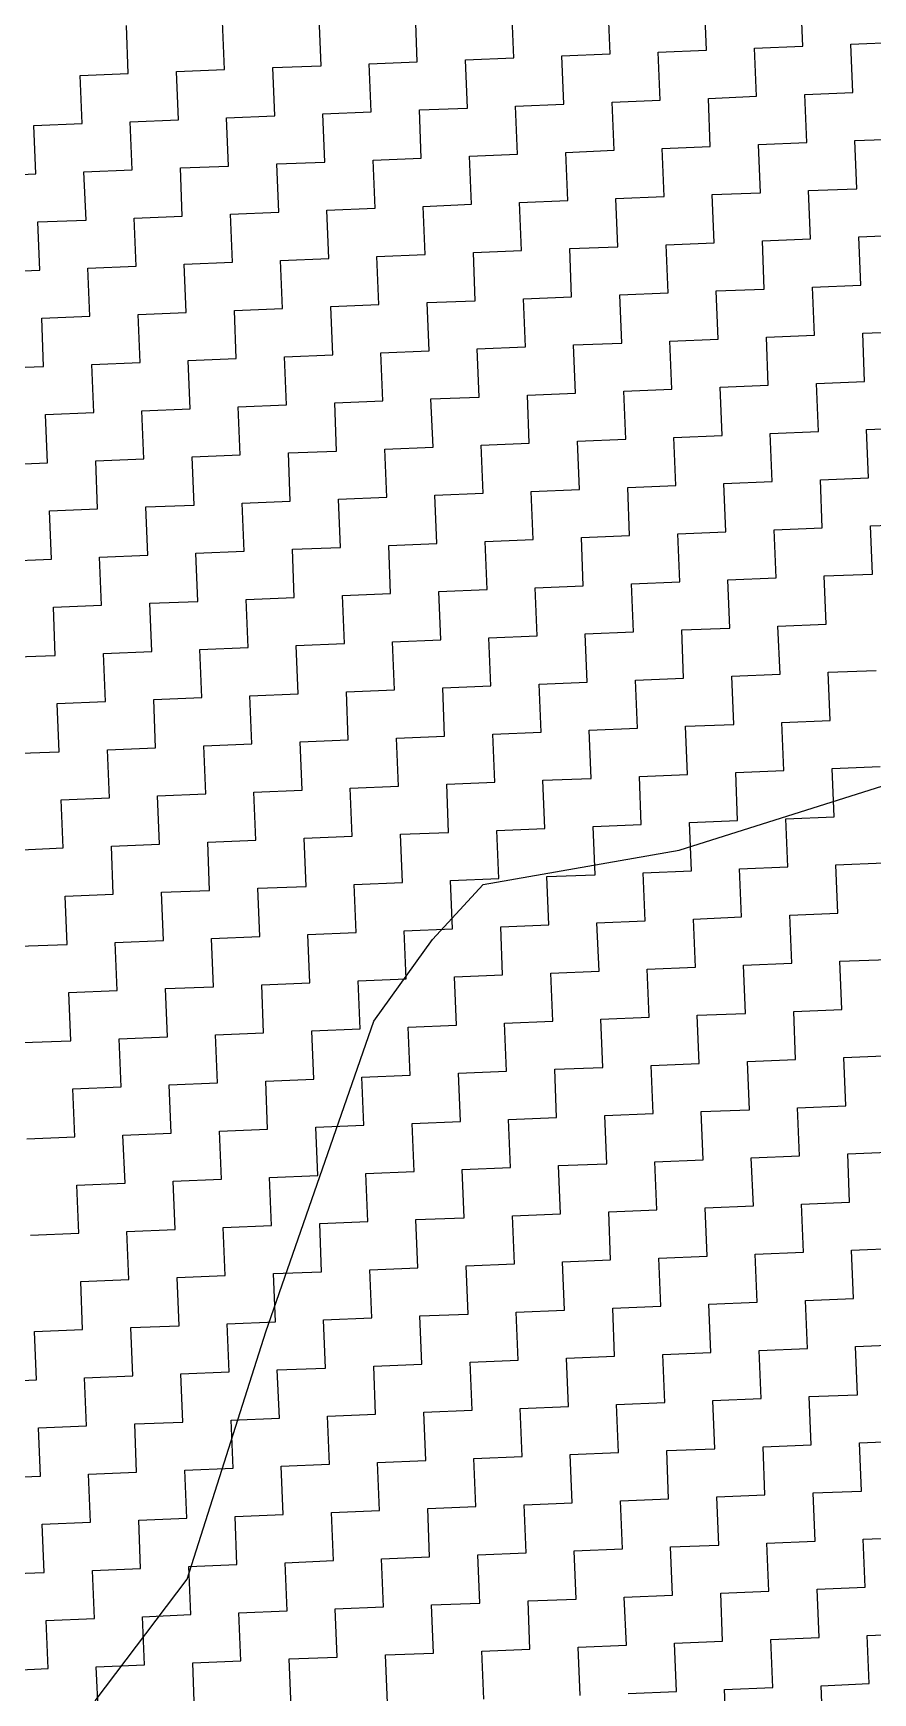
# Model space of a CAD drawing. Header units: metres. Extents: x 281802 to 284768, y 2076477 to 2081449.
# Drawn here: x 281997.9 to 282072.8, y 2076977 to 2077125.1 of the extents above; entities that cross this region are included whole.
import ezdxf

# ---------------------------------------------------------------- set-up
doc = ezdxf.new("R2010")
doc.units = ezdxf.units.M
doc.layers.add('LINE_WATER', color=4, linetype='Continuous')
doc.layers.add('POLY_HATCH', color=12, linetype='Continuous')

msp = doc.modelspace()

# ---------------------------------------------------------------- linework, layer by layer
at = {"layer": 'LINE_WATER'}
for p, q in [((282055.51, 2077052.22), (282073.68, 2077057.94)), ((282038.03, 2077049.14), (282055.51, 2077052.22)), ((282033.5, 2077044.23), (282038.03, 2077049.14)), ((282028.27, 2077036.93), (282033.5, 2077044.23)), ((282018.62, 2077009.22), (282028.27, 2077036.93)), ((282011.63, 2076987.13), (282018.62, 2077009.22)), ((282003.4, 2076976.29), (282011.63, 2076987.13))]:
    msp.add_line(p, q, dxfattribs=at)
at = {"layer": 'POLY_HATCH', "linetype": 'Continuous'}
for p, q in [((282040.75, 2077122.92), (282040.58, 2077127.22)), ((282049.35, 2077123.27), (282049.17, 2077127.56)), ((282057.94, 2077123.61), (282057.77, 2077127.91)), ((282066.54, 2077123.96), (282066.37, 2077128.26)), ((282006.36, 2077121.52), (282006.19, 2077125.82)), ((282014.96, 2077121.87), (282014.78, 2077126.17)), ((282023.56, 2077122.22), (282023.38, 2077126.52)), ((282032.15, 2077122.57), (282031.98, 2077126.87)), ((282070.84, 2077124.14), (282075.14, 2077124.31)), ((282071.01, 2077119.84), (282070.84, 2077124.14)), ((282036.45, 2077122.74), (282040.75, 2077122.92)), ((282036.63, 2077118.44), (282036.45, 2077122.74)), ((282045.05, 2077123.09), (282049.35, 2077123.27)), ((282045.22, 2077118.79), (282045.05, 2077123.09)), ((282053.65, 2077123.44), (282057.94, 2077123.61)), ((282053.82, 2077119.14), (282053.65, 2077123.44)), ((282062.24, 2077123.79), (282066.54, 2077123.96)), ((282062.42, 2077119.49), (282062.24, 2077123.79)), ((282002.06, 2077121.35), (282006.36, 2077121.52)), ((282002.24, 2077117.05), (282002.06, 2077121.35)), ((282010.66, 2077121.7), (282014.96, 2077121.87)), ((282010.83, 2077117.4), (282010.66, 2077121.7)), ((282019.26, 2077122.05), (282023.56, 2077122.22)), ((282019.43, 2077117.75), (282019.26, 2077122.05)), ((282027.85, 2077122.39), (282032.15, 2077122.57)), ((282028.03, 2077118.1), (282027.85, 2077122.39)), ((282066.72, 2077119.66), (282071.01, 2077119.84)), ((282066.89, 2077115.36), (282066.72, 2077119.66)), ((282032.33, 2077118.27), (282036.63, 2077118.44)), ((282032.5, 2077113.97), (282032.33, 2077118.27)), ((282040.92, 2077118.62), (282045.22, 2077118.79)), ((282041.1, 2077114.32), (282040.92, 2077118.62)), ((282049.52, 2077118.97), (282053.82, 2077119.14)), ((282049.7, 2077114.67), (282049.52, 2077118.97)), ((282058.12, 2077119.31), (282062.42, 2077119.49)), ((282058.29, 2077115.02), (282058.12, 2077119.31)), ((281997.94, 2077116.88), (282002.24, 2077117.05)), ((281998.11, 2077112.58), (281997.94, 2077116.88)), ((282006.54, 2077117.22), (282010.83, 2077117.4)), ((282006.71, 2077112.93), (282006.54, 2077117.22)), ((282015.13, 2077117.57), (282019.43, 2077117.75)), ((282015.31, 2077113.27), (282015.13, 2077117.57)), ((282023.73, 2077117.92), (282028.03, 2077118.1)), ((282023.9, 2077113.62), (282023.73, 2077117.92)), ((282062.59, 2077115.19), (282066.89, 2077115.36)), ((282071.19, 2077115.54), (282075.49, 2077115.71)), ((282071.36, 2077111.24), (282071.19, 2077115.54)), ((282028.2, 2077113.8), (282032.5, 2077113.97)), ((282028.38, 2077109.5), (282028.2, 2077113.8)), ((282036.8, 2077114.15), (282041.1, 2077114.32)), ((282036.97, 2077109.85), (282036.8, 2077114.15)), ((282045.4, 2077114.49), (282049.7, 2077114.67)), ((282045.57, 2077110.2), (282045.4, 2077114.49)), ((282053.99, 2077114.84), (282058.29, 2077115.02)), ((282054.17, 2077110.54), (282053.99, 2077114.84)), ((282062.77, 2077110.89), (282062.59, 2077115.19)), ((281993.81, 2077112.4), (281998.11, 2077112.58)), ((282002.41, 2077112.75), (282006.71, 2077112.93)), ((282002.59, 2077108.45), (282002.41, 2077112.75)), ((282011.01, 2077113.1), (282015.31, 2077113.27)), ((282011.18, 2077108.8), (282011.01, 2077113.1)), ((282019.61, 2077113.45), (282023.9, 2077113.62)), ((282019.78, 2077109.15), (282019.61, 2077113.45)), ((282058.47, 2077110.72), (282062.77, 2077110.89)), ((282067.06, 2077111.07), (282071.36, 2077111.24)), ((282067.24, 2077106.77), (282067.06, 2077111.07)), ((282024.08, 2077109.32), (282028.38, 2077109.5)), ((282024.25, 2077105.03), (282024.08, 2077109.32)), ((282032.68, 2077109.67), (282036.97, 2077109.85)), ((282032.85, 2077105.37), (282032.68, 2077109.67)), ((282041.27, 2077110.02), (282045.57, 2077110.2)), ((282041.45, 2077105.72), (282041.27, 2077110.02)), ((282049.87, 2077110.37), (282054.17, 2077110.54)), ((282050.04, 2077106.07), (282049.87, 2077110.37)), ((282058.64, 2077106.42), (282058.47, 2077110.72)), ((281998.29, 2077108.28), (282002.59, 2077108.45)), ((281998.46, 2077103.98), (281998.29, 2077108.28)), ((282006.88, 2077108.63), (282011.18, 2077108.8)), ((282007.06, 2077104.33), (282006.88, 2077108.63)), ((282015.48, 2077108.98), (282019.78, 2077109.15)), ((282015.66, 2077104.68), (282015.48, 2077108.98)), ((282054.34, 2077106.24), (282058.64, 2077106.42)), ((282062.94, 2077106.59), (282067.24, 2077106.77)), ((282063.11, 2077102.29), (282062.94, 2077106.59)), ((282071.54, 2077106.94), (282075.84, 2077107.12)), ((282071.71, 2077102.64), (282071.54, 2077106.94)), ((282019.95, 2077104.85), (282024.25, 2077105.03)), ((282020.13, 2077100.55), (282019.95, 2077104.85)), ((282028.55, 2077105.2), (282032.85, 2077105.37)), ((282028.73, 2077100.9), (282028.55, 2077105.2)), ((282037.15, 2077105.55), (282041.45, 2077105.72)), ((282037.32, 2077101.25), (282037.15, 2077105.55)), ((282045.75, 2077105.9), (282050.04, 2077106.07)), ((282045.92, 2077101.6), (282045.75, 2077105.9)), ((282054.52, 2077101.95), (282054.34, 2077106.24)), ((281994.16, 2077103.81), (281998.46, 2077103.98)), ((282002.76, 2077104.15), (282007.06, 2077104.33)), ((282002.93, 2077099.86), (282002.76, 2077104.15)), ((282011.36, 2077104.5), (282015.66, 2077104.68)), ((282011.53, 2077100.2), (282011.36, 2077104.5)), ((282050.22, 2077101.77), (282054.52, 2077101.95)), ((282058.82, 2077102.12), (282063.11, 2077102.29)), ((282058.99, 2077097.82), (282058.82, 2077102.12)), ((282067.41, 2077102.47), (282071.71, 2077102.64)), ((282067.59, 2077098.17), (282067.41, 2077102.47)), ((282015.83, 2077100.38), (282020.13, 2077100.55)), ((282024.43, 2077100.73), (282028.73, 2077100.9)), ((282024.6, 2077096.43), (282024.43, 2077100.73)), ((282033.02, 2077101.08), (282037.32, 2077101.25)), ((282033.2, 2077096.78), (282033.02, 2077101.08)), ((282041.62, 2077101.42), (282045.92, 2077101.6)), ((282041.8, 2077097.13), (282041.62, 2077101.42)), ((282050.39, 2077097.47), (282050.22, 2077101.77)), ((281998.64, 2077099.68), (282002.93, 2077099.86)), ((281998.81, 2077095.38), (281998.64, 2077099.68)), ((282007.23, 2077100.03), (282011.53, 2077100.2)), ((282007.41, 2077095.73), (282007.23, 2077100.03)), ((282016, 2077096.08), (282015.83, 2077100.38)), ((282046.09, 2077097.3), (282050.39, 2077097.47)), ((282054.69, 2077097.65), (282058.99, 2077097.82)), ((282054.87, 2077093.35), (282054.69, 2077097.65)), ((282063.29, 2077098), (282067.59, 2077098.17)), ((282063.46, 2077093.7), (282063.29, 2077098)), ((282071.89, 2077098.34), (282076.18, 2077098.52)), ((282072.06, 2077094.05), (282071.89, 2077098.34)), ((282011.71, 2077095.91), (282016, 2077096.08)), ((282020.3, 2077096.25), (282024.6, 2077096.43)), ((282020.48, 2077091.96), (282020.3, 2077096.25)), ((282028.9, 2077096.6), (282033.2, 2077096.78)), ((282029.07, 2077092.3), (282028.9, 2077096.6)), ((282037.5, 2077096.95), (282041.8, 2077097.13)), ((282037.67, 2077092.65), (282037.5, 2077096.95)), ((282046.27, 2077093), (282046.09, 2077097.3)), ((281994.51, 2077095.21), (281998.81, 2077095.38)), ((282003.11, 2077095.56), (282007.41, 2077095.73)), ((282003.28, 2077091.26), (282003.11, 2077095.56)), ((282011.88, 2077091.61), (282011.71, 2077095.91)), ((282041.97, 2077092.83), (282046.27, 2077093)), ((282050.57, 2077093.17), (282054.87, 2077093.35)), ((282050.74, 2077088.88), (282050.57, 2077093.17)), ((282059.16, 2077093.52), (282063.46, 2077093.7)), ((282059.34, 2077089.22), (282059.16, 2077093.52)), ((282067.76, 2077093.87), (282072.06, 2077094.05)), ((282067.94, 2077089.57), (282067.76, 2077093.87)), ((282007.58, 2077091.43), (282011.88, 2077091.61)), ((282016.18, 2077091.78), (282020.48, 2077091.96)), ((282016.35, 2077087.48), (282016.18, 2077091.78)), ((282024.78, 2077092.13), (282029.07, 2077092.3)), ((282024.95, 2077087.83), (282024.78, 2077092.13)), ((282033.37, 2077092.48), (282037.67, 2077092.65)), ((282033.55, 2077088.18), (282033.37, 2077092.48)), ((282042.14, 2077088.53), (282041.97, 2077092.83)), ((281998.98, 2077091.08), (282003.28, 2077091.26)), ((281999.16, 2077086.79), (281998.98, 2077091.08)), ((282007.75, 2077087.13), (282007.58, 2077091.43)), ((282046.44, 2077088.7), (282050.74, 2077088.88)), ((282046.62, 2077084.4), (282046.44, 2077088.7)), ((282055.04, 2077089.05), (282059.34, 2077089.22)), ((282055.21, 2077084.75), (282055.04, 2077089.05)), ((282063.64, 2077089.4), (282067.94, 2077089.57)), ((282063.81, 2077085.1), (282063.64, 2077089.4)), ((282072.23, 2077089.75), (282076.53, 2077089.92)), ((282072.41, 2077085.45), (282072.23, 2077089.75)), ((282003.46, 2077086.96), (282007.75, 2077087.13)), ((282012.05, 2077087.31), (282016.35, 2077087.48)), ((282012.23, 2077083.01), (282012.05, 2077087.31)), ((282020.65, 2077087.66), (282024.95, 2077087.83)), ((282020.82, 2077083.36), (282020.65, 2077087.66)), ((282029.25, 2077088.01), (282033.55, 2077088.18)), ((282029.42, 2077083.71), (282029.25, 2077088.01)), ((282037.85, 2077088.35), (282042.14, 2077088.53)), ((282038.02, 2077084.06), (282037.85, 2077088.35)), ((281994.86, 2077086.61), (281999.16, 2077086.79)), ((282003.63, 2077082.66), (282003.46, 2077086.96)), ((282042.32, 2077084.23), (282046.62, 2077084.4)), ((282042.49, 2077079.93), (282042.32, 2077084.23)), ((282050.92, 2077084.58), (282055.21, 2077084.75)), ((282051.09, 2077080.28), (282050.92, 2077084.58)), ((282059.51, 2077084.93), (282063.81, 2077085.1)), ((282059.69, 2077080.63), (282059.51, 2077084.93)), ((282068.11, 2077085.27), (282072.41, 2077085.45)), ((282068.28, 2077080.98), (282068.11, 2077085.27)), ((281999.33, 2077082.49), (282003.63, 2077082.66)), ((282007.93, 2077082.84), (282012.23, 2077083.01)), ((282008.1, 2077078.54), (282007.93, 2077082.84)), ((282016.53, 2077083.18), (282020.82, 2077083.36)), ((282016.7, 2077078.89), (282016.53, 2077083.18)), ((282025.12, 2077083.53), (282029.42, 2077083.71)), ((282025.3, 2077079.23), (282025.12, 2077083.53)), ((282033.72, 2077083.88), (282038.02, 2077084.06)), ((282033.89, 2077079.58), (282033.72, 2077083.88)), ((281999.51, 2077078.19), (281999.33, 2077082.49)), ((282072.58, 2077081.15), (282076.88, 2077081.32)), ((282072.76, 2077076.85), (282072.58, 2077081.15)), ((282038.19, 2077079.76), (282042.49, 2077079.93)), ((282038.37, 2077075.46), (282038.19, 2077079.76)), ((282046.79, 2077080.1), (282051.09, 2077080.28)), ((282046.96, 2077075.81), (282046.79, 2077080.1)), ((282055.39, 2077080.45), (282059.69, 2077080.63)), ((282055.56, 2077076.15), (282055.39, 2077080.45)), ((282063.99, 2077080.8), (282068.28, 2077080.98)), ((282064.16, 2077076.5), (282063.99, 2077080.8)), ((281995.21, 2077078.01), (281999.51, 2077078.19)), ((282003.8, 2077078.36), (282008.1, 2077078.54)), ((282003.98, 2077074.06), (282003.8, 2077078.36)), ((282012.4, 2077078.71), (282016.7, 2077078.89)), ((282012.58, 2077074.41), (282012.4, 2077078.71)), ((282021, 2077079.06), (282025.3, 2077079.23)), ((282021.17, 2077074.76), (282021, 2077079.06)), ((282029.6, 2077079.41), (282033.89, 2077079.58)), ((282029.77, 2077075.11), (282029.6, 2077079.41)), ((282068.46, 2077076.68), (282072.76, 2077076.85)), ((282034.07, 2077075.28), (282038.37, 2077075.46)), ((282034.24, 2077070.99), (282034.07, 2077075.28)), ((282042.67, 2077075.63), (282046.96, 2077075.81)), ((282042.84, 2077071.33), (282042.67, 2077075.63)), ((282051.26, 2077075.98), (282055.56, 2077076.15)), ((282051.44, 2077071.68), (282051.26, 2077075.98)), ((282059.86, 2077076.33), (282064.16, 2077076.5)), ((282060.03, 2077072.03), (282059.86, 2077076.33)), ((282068.63, 2077072.38), (282068.46, 2077076.68)), ((281999.68, 2077073.89), (282003.98, 2077074.06)), ((281999.85, 2077069.59), (281999.68, 2077073.89)), ((282008.28, 2077074.24), (282012.58, 2077074.41)), ((282008.45, 2077069.94), (282008.28, 2077074.24)), ((282016.87, 2077074.59), (282021.17, 2077074.76)), ((282017.05, 2077070.29), (282016.87, 2077074.59)), ((282025.47, 2077074.94), (282029.77, 2077075.11)), ((282025.65, 2077070.64), (282025.47, 2077074.94)), ((282064.33, 2077072.2), (282068.63, 2077072.38)), ((282029.94, 2077070.81), (282034.24, 2077070.99)), ((282030.12, 2077066.51), (282029.94, 2077070.81)), ((282038.54, 2077071.16), (282042.84, 2077071.33)), ((282038.72, 2077066.86), (282038.54, 2077071.16)), ((282047.14, 2077071.51), (282051.44, 2077071.68)), ((282047.31, 2077067.21), (282047.14, 2077071.51)), ((282055.74, 2077071.86), (282060.03, 2077072.03)), ((282055.91, 2077067.56), (282055.74, 2077071.86)), ((282064.51, 2077067.91), (282064.33, 2077072.2)), ((281995.56, 2077069.42), (281999.85, 2077069.59)), ((282004.15, 2077069.77), (282008.45, 2077069.94)), ((282004.33, 2077065.47), (282004.15, 2077069.77)), ((282012.75, 2077070.11), (282017.05, 2077070.29)), ((282012.92, 2077065.82), (282012.75, 2077070.11)), ((282021.35, 2077070.46), (282025.65, 2077070.64)), ((282021.52, 2077066.16), (282021.35, 2077070.46)), ((282060.21, 2077067.73), (282064.51, 2077067.91)), ((282068.81, 2077068.08), (282073.1, 2077068.25)), ((282068.98, 2077063.78), (282068.81, 2077068.08)), ((282025.82, 2077066.34), (282030.12, 2077066.51)), ((282025.99, 2077062.04), (282025.82, 2077066.34)), ((282034.42, 2077066.69), (282038.72, 2077066.86)), ((282034.59, 2077062.39), (282034.42, 2077066.69)), ((282043.01, 2077067.03), (282047.31, 2077067.21)), ((282043.19, 2077062.74), (282043.01, 2077067.03)), ((282051.61, 2077067.38), (282055.91, 2077067.56)), ((282051.79, 2077063.08), (282051.61, 2077067.38)), ((282060.38, 2077063.43), (282060.21, 2077067.73)), ((282000.03, 2077065.29), (282004.33, 2077065.47)), ((282000.2, 2077060.99), (282000.03, 2077065.29)), ((282008.63, 2077065.64), (282012.92, 2077065.82)), ((282008.8, 2077061.34), (282008.63, 2077065.64)), ((282017.22, 2077065.99), (282021.52, 2077066.16)), ((282017.4, 2077061.69), (282017.22, 2077065.99)), ((282056.08, 2077063.26), (282060.38, 2077063.43)), ((282064.68, 2077063.61), (282068.98, 2077063.78)), ((282064.86, 2077059.31), (282064.68, 2077063.61)), ((282021.7, 2077061.87), (282025.99, 2077062.04)), ((282030.29, 2077062.21), (282034.59, 2077062.39)), ((282030.47, 2077057.92), (282030.29, 2077062.21)), ((282038.89, 2077062.56), (282043.19, 2077062.74)), ((282039.06, 2077058.26), (282038.89, 2077062.56)), ((282047.49, 2077062.91), (282051.79, 2077063.08)), ((282047.66, 2077058.61), (282047.49, 2077062.91)), ((282056.26, 2077058.96), (282056.08, 2077063.26)), ((281995.9, 2077060.82), (282000.2, 2077060.99)), ((282004.5, 2077061.17), (282008.8, 2077061.34)), ((282004.68, 2077056.87), (282004.5, 2077061.17)), ((282013.1, 2077061.52), (282017.4, 2077061.69)), ((282013.27, 2077057.22), (282013.1, 2077061.52)), ((282021.87, 2077057.57), (282021.7, 2077061.87)), ((282051.96, 2077058.79), (282056.26, 2077058.96)), ((282060.56, 2077059.13), (282064.86, 2077059.31)), ((282060.73, 2077054.84), (282060.56, 2077059.13)), ((282069.15, 2077059.48), (282073.45, 2077059.66)), ((282069.33, 2077055.18), (282069.15, 2077059.48)), ((282017.57, 2077057.39), (282021.87, 2077057.57)), ((282026.17, 2077057.74), (282030.47, 2077057.92)), ((282026.34, 2077053.44), (282026.17, 2077057.74)), ((282034.77, 2077058.09), (282039.06, 2077058.26)), ((282034.94, 2077053.79), (282034.77, 2077058.09)), ((282043.36, 2077058.44), (282047.66, 2077058.61)), ((282043.54, 2077054.14), (282043.36, 2077058.44)), ((282052.13, 2077054.49), (282051.96, 2077058.79)), ((282000.38, 2077056.7), (282004.68, 2077056.87)), ((282000.55, 2077052.4), (282000.38, 2077056.7)), ((282008.97, 2077057.04), (282013.27, 2077057.22)), ((282009.15, 2077052.75), (282008.97, 2077057.04)), ((282017.75, 2077053.09), (282017.57, 2077057.39)), ((282047.84, 2077054.31), (282052.13, 2077054.49)), ((282056.43, 2077054.66), (282060.73, 2077054.84)), ((282056.61, 2077050.36), (282056.43, 2077054.66)), ((282065.03, 2077055.01), (282069.33, 2077055.18)), ((282065.2, 2077050.71), (282065.03, 2077055.01)), ((282013.45, 2077052.92), (282017.75, 2077053.09)), ((282022.04, 2077053.27), (282026.34, 2077053.44)), ((282022.22, 2077048.97), (282022.04, 2077053.27)), ((282030.64, 2077053.62), (282034.94, 2077053.79)), ((282030.82, 2077049.32), (282030.64, 2077053.62)), ((282039.24, 2077053.96), (282043.54, 2077054.14)), ((282039.41, 2077049.67), (282039.24, 2077053.96)), ((282048.01, 2077050.01), (282047.84, 2077054.31)), ((281996.25, 2077052.22), (282000.55, 2077052.4)), ((282004.85, 2077052.57), (282009.15, 2077052.75)), ((282005.02, 2077048.27), (282004.85, 2077052.57)), ((282013.62, 2077048.62), (282013.45, 2077052.92)), ((282052.31, 2077050.19), (282056.61, 2077050.36)), ((282052.48, 2077045.89), (282052.31, 2077050.19)), ((282060.91, 2077050.54), (282065.2, 2077050.71)), ((282061.08, 2077046.24), (282060.91, 2077050.54)), ((282069.5, 2077050.89), (282073.8, 2077051.06)), ((282069.68, 2077046.59), (282069.5, 2077050.89)), ((282009.32, 2077048.45), (282013.62, 2077048.62)), ((282017.92, 2077048.8), (282022.22, 2077048.97)), ((282018.09, 2077044.5), (282017.92, 2077048.8)), ((282026.52, 2077049.14), (282030.82, 2077049.32)), ((282026.69, 2077044.85), (282026.52, 2077049.14)), ((282035.11, 2077049.49), (282039.41, 2077049.67)), ((282035.29, 2077045.19), (282035.11, 2077049.49)), ((282043.71, 2077049.84), (282048.01, 2077050.01)), ((282043.89, 2077045.54), (282043.71, 2077049.84)), ((282000.73, 2077048.1), (282005.02, 2077048.27)), ((282000.9, 2077043.8), (282000.73, 2077048.1)), ((282009.5, 2077044.15), (282009.32, 2077048.45)), ((282048.18, 2077045.72), (282052.48, 2077045.89)), ((282048.36, 2077041.42), (282048.18, 2077045.72)), ((282056.78, 2077046.06), (282061.08, 2077046.24)), ((282056.96, 2077041.77), (282056.78, 2077046.06)), ((282065.38, 2077046.41), (282069.68, 2077046.59)), ((282065.55, 2077042.11), (282065.38, 2077046.41)), ((282005.2, 2077043.97), (282009.5, 2077044.15)), ((282013.8, 2077044.32), (282018.09, 2077044.5)), ((282013.97, 2077040.02), (282013.8, 2077044.32)), ((282022.39, 2077044.67), (282026.69, 2077044.85)), ((282022.57, 2077040.37), (282022.39, 2077044.67)), ((282030.99, 2077045.02), (282035.29, 2077045.19)), ((282031.16, 2077040.72), (282030.99, 2077045.02)), ((282039.59, 2077045.37), (282043.89, 2077045.54)), ((282039.76, 2077041.07), (282039.59, 2077045.37)), ((281996.6, 2077043.63), (282000.9, 2077043.8)), ((282005.37, 2077039.68), (282005.2, 2077043.97)), ((282044.06, 2077041.24), (282048.36, 2077041.42)), ((282044.23, 2077036.94), (282044.06, 2077041.24)), ((282052.66, 2077041.59), (282056.96, 2077041.77)), ((282052.83, 2077037.29), (282052.66, 2077041.59)), ((282061.25, 2077041.94), (282065.55, 2077042.11)), ((282061.43, 2077037.64), (282061.25, 2077041.94)), ((282069.85, 2077042.29), (282074.15, 2077042.46)), ((282070.03, 2077037.99), (282069.85, 2077042.29)), ((282001.07, 2077039.5), (282005.37, 2077039.68)), ((282009.67, 2077039.85), (282013.97, 2077040.02)), ((282009.85, 2077035.55), (282009.67, 2077039.85)), ((282018.27, 2077040.2), (282022.57, 2077040.37)), ((282018.44, 2077035.9), (282018.27, 2077040.2)), ((282026.87, 2077040.55), (282031.16, 2077040.72)), ((282027.04, 2077036.25), (282026.87, 2077040.55)), ((282035.46, 2077040.89), (282039.76, 2077041.07)), ((282035.64, 2077036.6), (282035.46, 2077040.89)), ((282001.25, 2077035.2), (282001.07, 2077039.5)), ((282039.94, 2077036.77), (282044.23, 2077036.94)), ((282040.11, 2077032.47), (282039.94, 2077036.77)), ((282048.53, 2077037.12), (282052.83, 2077037.29)), ((282048.71, 2077032.82), (282048.53, 2077037.12)), ((282057.13, 2077037.47), (282061.43, 2077037.64)), ((282057.3, 2077033.17), (282057.13, 2077037.47)), ((282065.73, 2077037.82), (282070.03, 2077037.99)), ((282065.9, 2077033.52), (282065.73, 2077037.82)), ((282005.55, 2077035.38), (282009.85, 2077035.55)), ((282005.72, 2077031.08), (282005.55, 2077035.38)), ((282014.14, 2077035.73), (282018.44, 2077035.9)), ((282014.32, 2077031.43), (282014.14, 2077035.73)), ((282022.74, 2077036.07), (282027.04, 2077036.25)), ((282022.92, 2077031.78), (282022.74, 2077036.07)), ((282031.34, 2077036.42), (282035.64, 2077036.6)), ((282031.51, 2077032.12), (282031.34, 2077036.42)), ((281996.95, 2077035.03), (282001.25, 2077035.2)), ((282070.2, 2077033.69), (282074.5, 2077033.87)), ((282035.81, 2077032.3), (282040.11, 2077032.47)), ((282035.99, 2077028), (282035.81, 2077032.3)), ((282044.41, 2077032.65), (282048.71, 2077032.82)), ((282044.58, 2077028.35), (282044.41, 2077032.65)), ((282053.01, 2077032.99), (282057.3, 2077033.17)), ((282053.18, 2077028.7), (282053.01, 2077032.99)), ((282061.6, 2077033.34), (282065.9, 2077033.52)), ((282061.78, 2077029.04), (282061.6, 2077033.34)), ((282070.37, 2077029.39), (282070.2, 2077033.69)), ((282001.42, 2077030.9), (282005.72, 2077031.08)), ((282001.6, 2077026.61), (282001.42, 2077030.9)), ((282010.02, 2077031.25), (282014.32, 2077031.43)), ((282010.19, 2077026.95), (282010.02, 2077031.25)), ((282018.62, 2077031.6), (282022.92, 2077031.78)), ((282018.79, 2077027.3), (282018.62, 2077031.6)), ((282027.21, 2077031.95), (282031.51, 2077032.12)), ((282027.39, 2077027.65), (282027.21, 2077031.95)), ((282066.08, 2077029.22), (282070.37, 2077029.39)), ((282031.69, 2077027.82), (282035.99, 2077028)), ((282031.86, 2077023.53), (282031.69, 2077027.82)), ((282040.28, 2077028.17), (282044.58, 2077028.35)), ((282040.46, 2077023.87), (282040.28, 2077028.17)), ((282048.88, 2077028.52), (282053.18, 2077028.7)), ((282049.06, 2077024.22), (282048.88, 2077028.52)), ((282057.48, 2077028.87), (282061.78, 2077029.04)), ((282057.65, 2077024.57), (282057.48, 2077028.87)), ((282066.25, 2077024.92), (282066.08, 2077029.22)), ((281997.3, 2077026.43), (282001.6, 2077026.61)), ((282005.89, 2077026.78), (282010.19, 2077026.95)), ((282006.07, 2077022.48), (282005.89, 2077026.78)), ((282014.49, 2077027.13), (282018.79, 2077027.3)), ((282014.67, 2077022.83), (282014.49, 2077027.13)), ((282023.09, 2077027.48), (282027.39, 2077027.65)), ((282023.26, 2077023.18), (282023.09, 2077027.48)), ((282061.95, 2077024.75), (282066.25, 2077024.92)), ((282070.55, 2077025.09), (282074.85, 2077025.27)), ((282070.72, 2077020.8), (282070.55, 2077025.09)), ((282027.56, 2077023.35), (282031.86, 2077023.53)), ((282036.16, 2077023.7), (282040.46, 2077023.87)), ((282036.33, 2077019.4), (282036.16, 2077023.7)), ((282044.76, 2077024.05), (282049.06, 2077024.22)), ((282044.93, 2077019.75), (282044.76, 2077024.05)), ((282053.35, 2077024.4), (282057.65, 2077024.57)), ((282053.53, 2077020.1), (282053.35, 2077024.4)), ((282062.13, 2077020.45), (282061.95, 2077024.75)), ((282001.77, 2077022.31), (282006.07, 2077022.48)), ((282001.94, 2077018.01), (282001.77, 2077022.31)), ((282010.37, 2077022.66), (282014.67, 2077022.83)), ((282010.54, 2077018.36), (282010.37, 2077022.66)), ((282018.96, 2077023), (282023.26, 2077023.18)), ((282019.14, 2077018.71), (282018.96, 2077023)), ((282027.74, 2077019.05), (282027.56, 2077023.35)), ((282057.83, 2077020.27), (282062.13, 2077020.45)), ((282066.42, 2077020.62), (282070.72, 2077020.8)), ((282066.6, 2077016.32), (282066.42, 2077020.62)), ((282023.44, 2077018.88), (282027.74, 2077019.05)), ((282032.03, 2077019.23), (282036.33, 2077019.4)), ((282032.21, 2077014.93), (282032.03, 2077019.23)), ((282040.63, 2077019.58), (282044.93, 2077019.75)), ((282040.81, 2077015.28), (282040.63, 2077019.58)), ((282049.23, 2077019.92), (282053.53, 2077020.1)), ((282049.4, 2077015.63), (282049.23, 2077019.92)), ((282058, 2077015.97), (282057.83, 2077020.27)), ((281997.65, 2077017.83), (282001.94, 2077018.01)), ((282006.24, 2077018.18), (282010.54, 2077018.36)), ((282006.42, 2077013.88), (282006.24, 2077018.18)), ((282014.84, 2077018.53), (282019.14, 2077018.71)), ((282015.01, 2077014.23), (282014.84, 2077018.53)), ((282023.61, 2077014.58), (282023.44, 2077018.88)), ((282053.7, 2077015.8), (282058, 2077015.97)), ((282062.3, 2077016.15), (282066.6, 2077016.32)), ((282062.47, 2077011.85), (282062.3, 2077016.15)), ((282070.9, 2077016.5), (282075.2, 2077016.67)), ((282071.07, 2077012.2), (282070.9, 2077016.5)), ((282019.31, 2077014.41), (282023.61, 2077014.58)), ((282027.91, 2077014.75), (282032.21, 2077014.93)), ((282028.08, 2077010.46), (282027.91, 2077014.75)), ((282036.51, 2077015.1), (282040.81, 2077015.28)), ((282036.68, 2077010.8), (282036.51, 2077015.1)), ((282045.1, 2077015.45), (282049.4, 2077015.63)), ((282045.28, 2077011.15), (282045.1, 2077015.45)), ((282053.88, 2077011.5), (282053.7, 2077015.8)), ((282002.12, 2077013.71), (282006.42, 2077013.88)), ((282002.29, 2077009.41), (282002.12, 2077013.71)), ((282010.72, 2077014.06), (282015.01, 2077014.23)), ((282010.89, 2077009.76), (282010.72, 2077014.06)), ((282019.49, 2077010.11), (282019.31, 2077014.41)), ((282058.17, 2077011.68), (282062.47, 2077011.85)), ((282058.35, 2077007.38), (282058.17, 2077011.68)), ((282066.77, 2077012.02), (282071.07, 2077012.2)), ((282066.95, 2077007.73), (282066.77, 2077012.02)), ((282015.19, 2077009.93), (282019.49, 2077010.11)), ((282023.79, 2077010.28), (282028.08, 2077010.46)), ((282023.96, 2077005.98), (282023.79, 2077010.28)), ((282032.38, 2077010.63), (282036.68, 2077010.8)), ((282032.56, 2077006.33), (282032.38, 2077010.63)), ((282040.98, 2077010.98), (282045.28, 2077011.15)), ((282041.15, 2077006.68), (282040.98, 2077010.98)), ((282049.58, 2077011.33), (282053.88, 2077011.5)), ((282049.75, 2077007.03), (282049.58, 2077011.33)), ((281997.99, 2077009.24), (282002.29, 2077009.41)), ((281998.17, 2077004.94), (281997.99, 2077009.24)), ((282006.59, 2077009.59), (282010.89, 2077009.76)), ((282006.77, 2077005.29), (282006.59, 2077009.59)), ((282015.36, 2077005.64), (282015.19, 2077009.93)), ((282054.05, 2077007.2), (282058.35, 2077007.38)), ((282054.22, 2077002.9), (282054.05, 2077007.2)), ((282062.65, 2077007.55), (282066.95, 2077007.73)), ((282062.82, 2077003.25), (282062.65, 2077007.55)), ((282071.24, 2077007.9), (282075.54, 2077008.07)), ((282071.42, 2077003.6), (282071.24, 2077007.9)), ((282011.06, 2077005.46), (282015.36, 2077005.64)), ((282019.66, 2077005.81), (282023.96, 2077005.98)), ((282019.84, 2077001.51), (282019.66, 2077005.81)), ((282028.26, 2077006.16), (282032.56, 2077006.33)), ((282028.43, 2077001.86), (282028.26, 2077006.16)), ((282036.86, 2077006.51), (282041.15, 2077006.68)), ((282037.03, 2077002.21), (282036.86, 2077006.51)), ((282045.45, 2077006.85), (282049.75, 2077007.03)), ((282045.63, 2077002.56), (282045.45, 2077006.85)), ((281993.87, 2077004.76), (281998.17, 2077004.94)), ((282002.47, 2077005.11), (282006.77, 2077005.29)), ((282002.64, 2077000.81), (282002.47, 2077005.11)), ((282011.24, 2077001.16), (282011.06, 2077005.46)), ((282049.93, 2077002.73), (282054.22, 2077002.9)), ((282050.1, 2076998.43), (282049.93, 2077002.73)), ((282058.52, 2077003.08), (282062.82, 2077003.25)), ((282058.7, 2076998.78), (282058.52, 2077003.08)), ((282067.12, 2077003.43), (282071.42, 2077003.6)), ((282067.29, 2076999.13), (282067.12, 2077003.43)), ((282006.94, 2077000.99), (282011.24, 2077001.16)), ((282015.54, 2077001.34), (282019.84, 2077001.51)), ((282015.71, 2076997.04), (282015.54, 2077001.34)), ((282024.13, 2077001.68), (282028.43, 2077001.86)), ((282024.31, 2076997.39), (282024.13, 2077001.68)), ((282032.73, 2077002.03), (282037.03, 2077002.21)), ((282032.91, 2076997.73), (282032.73, 2077002.03)), ((282041.33, 2077002.38), (282045.63, 2077002.56)), ((282041.5, 2076998.08), (282041.33, 2077002.38)), ((281998.34, 2077000.64), (282002.64, 2077000.81)), ((281998.52, 2076996.34), (281998.34, 2077000.64)), ((282007.11, 2076996.69), (282006.94, 2077000.99)), ((282045.8, 2076998.26), (282050.1, 2076998.43)), ((282045.98, 2076993.96), (282045.8, 2076998.26)), ((282054.4, 2076998.61), (282058.7, 2076998.78)), ((282054.57, 2076994.31), (282054.4, 2076998.61)), ((282063, 2076998.95), (282067.29, 2076999.13)), ((282063.17, 2076994.66), (282063, 2076998.95)), ((282071.59, 2076999.3), (282075.89, 2076999.48)), ((282071.77, 2076995), (282071.59, 2076999.3)), ((282011.41, 2076996.86), (282015.71, 2076997.04)), ((282011.59, 2076992.57), (282011.41, 2076996.86)), ((282020.01, 2076997.21), (282024.31, 2076997.39)), ((282020.18, 2076992.91), (282020.01, 2076997.21)), ((282028.61, 2076997.56), (282032.91, 2076997.73)), ((282028.78, 2076993.26), (282028.61, 2076997.56)), ((282037.2, 2076997.91), (282041.5, 2076998.08)), ((282037.38, 2076993.61), (282037.2, 2076997.91)), ((281994.22, 2076996.17), (281998.52, 2076996.34)), ((282002.82, 2076996.52), (282007.11, 2076996.69)), ((282002.99, 2076992.22), (282002.82, 2076996.52)), ((282041.68, 2076993.78), (282045.98, 2076993.96)), ((282041.85, 2076989.49), (282041.68, 2076993.78)), ((282050.27, 2076994.13), (282054.57, 2076994.31)), ((282050.45, 2076989.83), (282050.27, 2076994.13)), ((282058.87, 2076994.48), (282063.17, 2076994.66)), ((282059.05, 2076990.18), (282058.87, 2076994.48)), ((282067.47, 2076994.83), (282071.77, 2076995)), ((282067.64, 2076990.53), (282067.47, 2076994.83)), ((282007.29, 2076992.39), (282011.59, 2076992.57)), ((282007.46, 2076988.09), (282007.29, 2076992.39)), ((282015.89, 2076992.74), (282020.18, 2076992.91)), ((282016.06, 2076988.44), (282015.89, 2076992.74)), ((282024.48, 2076993.09), (282028.78, 2076993.26)), ((282024.66, 2076988.79), (282024.48, 2076993.09)), ((282033.08, 2076993.44), (282037.38, 2076993.61)), ((282033.25, 2076989.14), (282033.08, 2076993.44)), ((281998.69, 2076992.04), (282002.99, 2076992.22)), ((281998.87, 2076987.74), (281998.69, 2076992.04)), ((282071.94, 2076990.7), (282076.24, 2076990.88)), ((282037.55, 2076989.31), (282041.85, 2076989.49)), ((282037.73, 2076985.01), (282037.55, 2076989.31)), ((282046.15, 2076989.66), (282050.45, 2076989.83)), ((282046.32, 2076985.36), (282046.15, 2076989.66)), ((282054.75, 2076990.01), (282059.05, 2076990.18)), ((282054.92, 2076985.71), (282054.75, 2076990.01)), ((282063.34, 2076990.36), (282067.64, 2076990.53)), ((282063.52, 2076986.06), (282063.34, 2076990.36)), ((282072.12, 2076986.41), (282071.94, 2076990.7)), ((282003.16, 2076987.92), (282007.46, 2076988.09)), ((282003.34, 2076983.62), (282003.16, 2076987.92)), ((282011.76, 2076988.27), (282016.06, 2076988.44)), ((282011.94, 2076983.97), (282011.76, 2076988.27)), ((282020.36, 2076988.61), (282024.66, 2076988.79)), ((282020.53, 2076984.32), (282020.36, 2076988.61)), ((282028.96, 2076988.96), (282033.25, 2076989.14)), ((282029.13, 2076984.66), (282028.96, 2076988.96)), ((281994.57, 2076987.57), (281998.87, 2076987.74)), ((282067.82, 2076986.23), (282072.12, 2076986.41)), ((282033.43, 2076984.84), (282037.73, 2076985.01)), ((282042.03, 2076985.19), (282046.32, 2076985.36)), ((282042.2, 2076980.89), (282042.03, 2076985.19)), ((282050.62, 2076985.54), (282054.92, 2076985.71)), ((282050.8, 2076981.24), (282050.62, 2076985.54)), ((282059.22, 2076985.88), (282063.52, 2076986.06)), ((282059.39, 2076981.59), (282059.22, 2076985.88)), ((282067.99, 2076981.93), (282067.82, 2076986.23)), ((281999.04, 2076983.45), (282003.34, 2076983.62)), ((281999.21, 2076979.15), (281999.04, 2076983.45)), ((282007.64, 2076983.79), (282011.94, 2076983.97)), ((282007.81, 2076979.5), (282007.64, 2076983.79)), ((282016.23, 2076984.14), (282020.53, 2076984.32)), ((282016.41, 2076979.84), (282016.23, 2076984.14)), ((282024.83, 2076984.49), (282029.13, 2076984.66)), ((282025.01, 2076980.19), (282024.83, 2076984.49)), ((282033.6, 2076980.54), (282033.43, 2076984.84)), ((282063.69, 2076981.76), (282067.99, 2076981.93)), ((282072.29, 2076982.11), (282076.59, 2076982.28)), ((282072.46, 2076977.81), (282072.29, 2076982.11)), ((282029.3, 2076980.37), (282033.6, 2076980.54)), ((282037.9, 2076980.71), (282042.2, 2076980.89)), ((282038.08, 2076976.42), (282037.9, 2076980.71)), ((282046.5, 2076981.06), (282050.8, 2076981.24)), ((282046.67, 2076976.76), (282046.5, 2076981.06)), ((282055.1, 2076981.41), (282059.39, 2076981.59)), ((282055.27, 2076977.11), (282055.1, 2076981.41)), ((282063.87, 2076977.46), (282063.69, 2076981.76)), ((281994.91, 2076978.97), (281999.21, 2076979.15)), ((282003.51, 2076979.32), (282007.81, 2076979.5)), ((282003.69, 2076975.02), (282003.51, 2076979.32)), ((282012.11, 2076979.67), (282016.41, 2076979.84)), ((282012.28, 2076975.37), (282012.11, 2076979.67)), ((282020.71, 2076980.02), (282025.01, 2076980.19)), ((282020.88, 2076975.72), (282020.71, 2076980.02)), ((282029.48, 2076976.07), (282029.3, 2076980.37)), ((282059.57, 2076977.29), (282063.87, 2076977.46)), ((282068.17, 2076977.63), (282072.46, 2076977.81)), ((282068.34, 2076973.34), (282068.17, 2076977.63)), ((282050.97, 2076976.94), (282055.27, 2076977.11)), ((282059.74, 2076972.99), (282059.57, 2076977.29))]:
    msp.add_line(p, q, dxfattribs=at)

doc.saveas('drawing.dxf')
